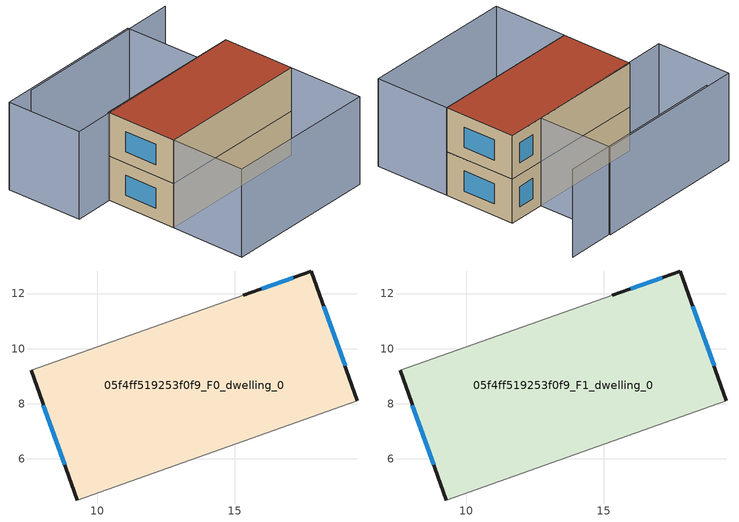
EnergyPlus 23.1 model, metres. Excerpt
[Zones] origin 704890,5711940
05f4ff519253f0f9_F0_dwelling_0
 floor ground (EU_floor_Construction): 17.78,12.82 19.44,8.12 9.27,4.51 7.6,9.22 15.3,11.94 z0
 wall outside (EU_wall_Construction): 19.44,8.12 17.78,12.82 15.3,11.94 / 7.6,9.22 9.27,4.51 z0:3
 wall adiabatic (EU_wall_Construction): 9.27,4.51 19.44,8.12 / 15.3,11.94 7.6,9.22 z0:3
 window (EU_Window_Construction): 17.11,12.58 15.97,12.18 / 18.99,9.39 18.23,11.55 / 8.06,7.95 8.82,5.79 z0.81:2.19
05f4ff519253f0f9_F1_dwelling_0
 floor to 05f4ff519253f0f9_F0_dwelling_0 (EU_floor_Construction): 17.78,12.82 19.44,8.12 9.27,4.51 7.6,9.22 15.3,11.94 z3
 wall outside (EU_wall_Construction): 19.44,8.12 17.78,12.82 15.3,11.94 / 7.6,9.22 9.27,4.51 z3:6
 wall adiabatic (EU_wall_Construction): 9.27,4.51 19.44,8.12 / 15.3,11.94 7.6,9.22 z3:6
 window (EU_Window_Construction): 17.11,12.58 15.97,12.18 / 18.99,9.39 18.23,11.55 / 8.06,7.95 8.82,5.79 z3.81:5.19
 roof outside (EU_roof_Construction): 19.44,8.12 17.78,12.82 15.3,11.94 7.6,9.22 9.27,4.51 z6
shading: 16.68,17.96 5.01,13.7 / 21.2,3.2 11.02,-0.41 / 11.02,-0.41 9.27,4.51 / 9.27,4.51 19.45,8.12 / 19.45,8.12 21.2,3.2 / 3.19,13.15 13.49,16.91 / 13.49,16.91 15.3,11.94 / 15.3,11.94 5,8.18 / 5,8.18 3.19,13.15 z0:6
[Building]
EU S2 Campaign: North Axis=0; Terrain=City; Solar Distribution=FullExterior
[Site:Location]
London: Latitude=51.5; Longitude=-0.5; Time Zone=0; Elevation=25
[SizingPeriod:WeatherFileDays]
AnnualSizingPeriod: Begin Month=1; Begin Day of Month=1; End Month=12; End Day of Month=31; Day of Week for Start Day=Monday; Use Weather File Daylight Saving Period=No; Use Weather File Rain and Snow Indicators=No
[MATERIAL]
EU_InternalMass_Material: Roughness=MediumRough; Thickness=0.1; Conductivity=1; Density=1800; Specific Heat=900; Thermal Absorptance=0.9; Solar Absorptance=0.7; Visible Absorptance=0.7
[MATERIAL:NOMASS] Roughness=MediumRough; Thermal Absorptance=0.9; Solar Absorptance=0.7; Visible Absorptance=0.7
Name | Thermal Resistance
EU_wall_NoMass | 0.727863
EU_roof_NoMass | 0.773354
EU_floor_NoMass | 1.79329
[WINDOWMATERIAL:SIMPLEGLAZINGSYSTEM]
EU_Window_SimpleGlazing: UFactor=2.58614; Solar Heat Gain Coefficient=0.76; Visible Transmittance=0.76
[CONSTRUCTION]
EU_wall_Construction: EU_wall_NoMass
EU_roof_Construction: EU_roof_NoMass
EU_floor_Construction: EU_floor_NoMass
EU_Window_Construction: EU_Window_SimpleGlazing
EU_InternalMass_Construction: EU_InternalMass_Material
[ZONE] Type=1; Multiplier=1; Ceiling Height=autocalculate; Floor Area=autocalculate; Part of Total Floor Area=Yes
Name | Volume
05f4ff519253f0f9_F0_dwelling_0 | 161.522
05f4ff519253f0f9_F1_dwelling_0 | 161.521
[INTERNALMASS] Construction=EU_InternalMass_Construction; Surface Area=53.8404
Name | Zone or ZoneList
05f4ff519253f0f9_F0_dwelling_0_EU_InternalMass | 05f4ff519253f0f9_F0_dwelling_0
05f4ff519253f0f9_F1_dwelling_0_EU_InternalMass | 05f4ff519253f0f9_F1_dwelling_0
[OTHEREQUIPMENT] Fuel Type=Electricity; Design Level Calculation Method=Watts/Area; Power per Zone Floor Area=1; Fraction Latent=0; Fraction Radiant=0; Fraction Lost=0; Carbon Dioxide Generation Rate=0; EndUse Subcategory=EU_Step8_InternalGains
Name | Zone or ZoneList or Space or SpaceList | Schedule
EU_Step8_InternalGain_05f4ff519253f0f9_F0_dwelling_0_f000 | 05f4ff519253f0f9_F0_dwelling_0 | EU_Step8_GainSchedule_05f4ff519253f0f9_F0_dwelling_0_f000
EU_Step8_InternalGain_05f4ff519253f0f9_F1_dwelling_0_f000 | 05f4ff519253f0f9_F1_dwelling_0 | EU_Step8_GainSchedule_05f4ff519253f0f9_F1_dwelling_0_f000
[ZONEVENTILATION:DESIGNFLOWRATE] Schedule=EU_AlwaysOn; Design Flow Rate Calculation Method=AirChanges/Hour; Air Changes per Hour=0.484901; Ventilation Type=Natural; Fan Pressure Rise=0; Fan Total Efficiency=1; Constant Term Coefficient=1; Temperature Term Coefficient=0; Velocity Term Coefficient=0; Velocity Squared Term Coefficient=0; Minimum Indoor Temperature=-100; Maximum Indoor Temperature=100; Delta Temperature=-100; Minimum Outdoor Temperature=-100; Maximum Outdoor Temperature=100; Maximum Wind Speed=40
Name | Zone or ZoneList or Space or SpaceList
EU_ConstantAir_05f4ff519253f0f9_F0_dwelling_0 | 05f4ff519253f0f9_F0_dwelling_0
EU_ConstantAir_05f4ff519253f0f9_F1_dwelling_0 | 05f4ff519253f0f9_F1_dwelling_0
[HVACTEMPLATE:THERMOSTAT] Constant Heating Setpoint=20; Constant Cooling Setpoint=50
EU_HeatOnly_05f4ff519253f0f9_F0_dwelling_0; EU_HeatOnly_05f4ff519253f0f9_F1_dwelling_0
[HVACTEMPLATE:ZONE:IDEALLOADSAIRSYSTEM] System Availability Schedule=EU_AlwaysOn; Maximum Heating Supply Air Temperature=50; Minimum Cooling Supply Air Temperature=13; Maximum Heating Supply Air Humidity Ratio=0.0156; Minimum Cooling Supply Air Humidity Ratio=0.0077; Heating Limit=NoLimit; Cooling Limit=NoLimit; Heating Availability Schedule=EU_AlwaysOn; Cooling Availability Schedule=EU_CoolingOff; Dehumidification Control Type=ConstantSensibleHeatRatio; Cooling Sensible Heat Ratio=0.7; Dehumidification Setpoint=60; Humidification Control Type=None; Humidification Setpoint=30; Outdoor Air Method=None; Outdoor Air Flow Rate per Person=0.00944; Outdoor Air Flow Rate per Zone Floor Area=0; Outdoor Air Flow Rate per Zone=0; Demand Controlled Ventilation Type=None; Outdoor Air Economizer Type=NoEconomizer; Heat Recovery Type=None; Sensible Heat Recovery Effectiveness=0.7; Latent Heat Recovery Effectiveness=0.65
Name | Template Thermostat
05f4ff519253f0f9_F0_dwelling_0 | EU_HeatOnly_05f4ff519253f0f9_F0_dwelling_0
05f4ff519253f0f9_F1_dwelling_0 | EU_HeatOnly_05f4ff519253f0f9_F1_dwelling_0
[SIZING:ZONE] Zone Cooling Design Supply Air Temperature Input Method=SupplyAirTemperature; Zone Cooling Design Supply Air Temperature=13; Zone Heating Design Supply Air Temperature Input Method=SupplyAirTemperature; Zone Heating Design Supply Air Temperature=50; Zone Cooling Design Supply Air Humidity Ratio=0.008; Zone Heating Design Supply Air Humidity Ratio=0.008; Cooling Design Air Flow Method=DesignDay; Cooling Design Air Flow Rate=0; Cooling Minimum Air Flow per Zone Floor Area=0.000762; Cooling Minimum Air Flow=0; Cooling Minimum Air Flow Fraction=0.2; Heating Design Air Flow Method=DesignDay; Heating Design Air Flow Rate=0; Heating Maximum Air Flow per Zone Floor Area=0.002032; Heating Maximum Air Flow=0.141576; Heating Maximum Air Flow Fraction=0.3; Account for Dedicated Outdoor Air System=No; Dedicated Outdoor Air System Control Strategy=NeutralSupplyAir; Dedicated Outdoor Air Low Setpoint Temperature for Design=autosize; Dedicated Outdoor Air High Setpoint Temperature for Design=autosize; Zone Load Sizing Method=Sensible Load Only No Latent Load; Zone Latent Cooling Design Supply Air Humidity Ratio Input Method=HumidityRatioDifference; Zone Cooling Design Supply Air Humidity Ratio Difference=0.005; Zone Latent Heating Design Supply Air Humidity Ratio Input Method=HumidityRatioDifference; Zone Humidification Design Supply Air Humidity Ratio Difference=0.005
05f4ff519253f0f9_F0_dwelling_0; 05f4ff519253f0f9_F1_dwelling_0
[SCHEDULE:CONSTANT]
Name | Hourly Value
EU_AlwaysOn | 1
EU_CoolingOff | 0
[SCHEDULE:FILE] Column Number=1; Rows to Skip at Top=0; Number of Hours of Data=8760; Column Separator=Comma; Interpolate to Timestep=No; Minutes per Item=60; Adjust Schedule for Daylight Savings=Yes
Name | File
EU_Step8_GainSchedule_05f4ff519253f0f9_F0_dwelling_0_f000 | ../../schedules/05f4ff519253f0f9/05f4ff519253f0f9_F0_dwelling_0_f000_gain.csv
EU_Step8_GainSchedule_05f4ff519253f0f9_F1_dwelling_0_f000 | ../../schedules/05f4ff519253f0f9/05f4ff519253f0f9_F1_dwelling_0_f000_gain.csv
